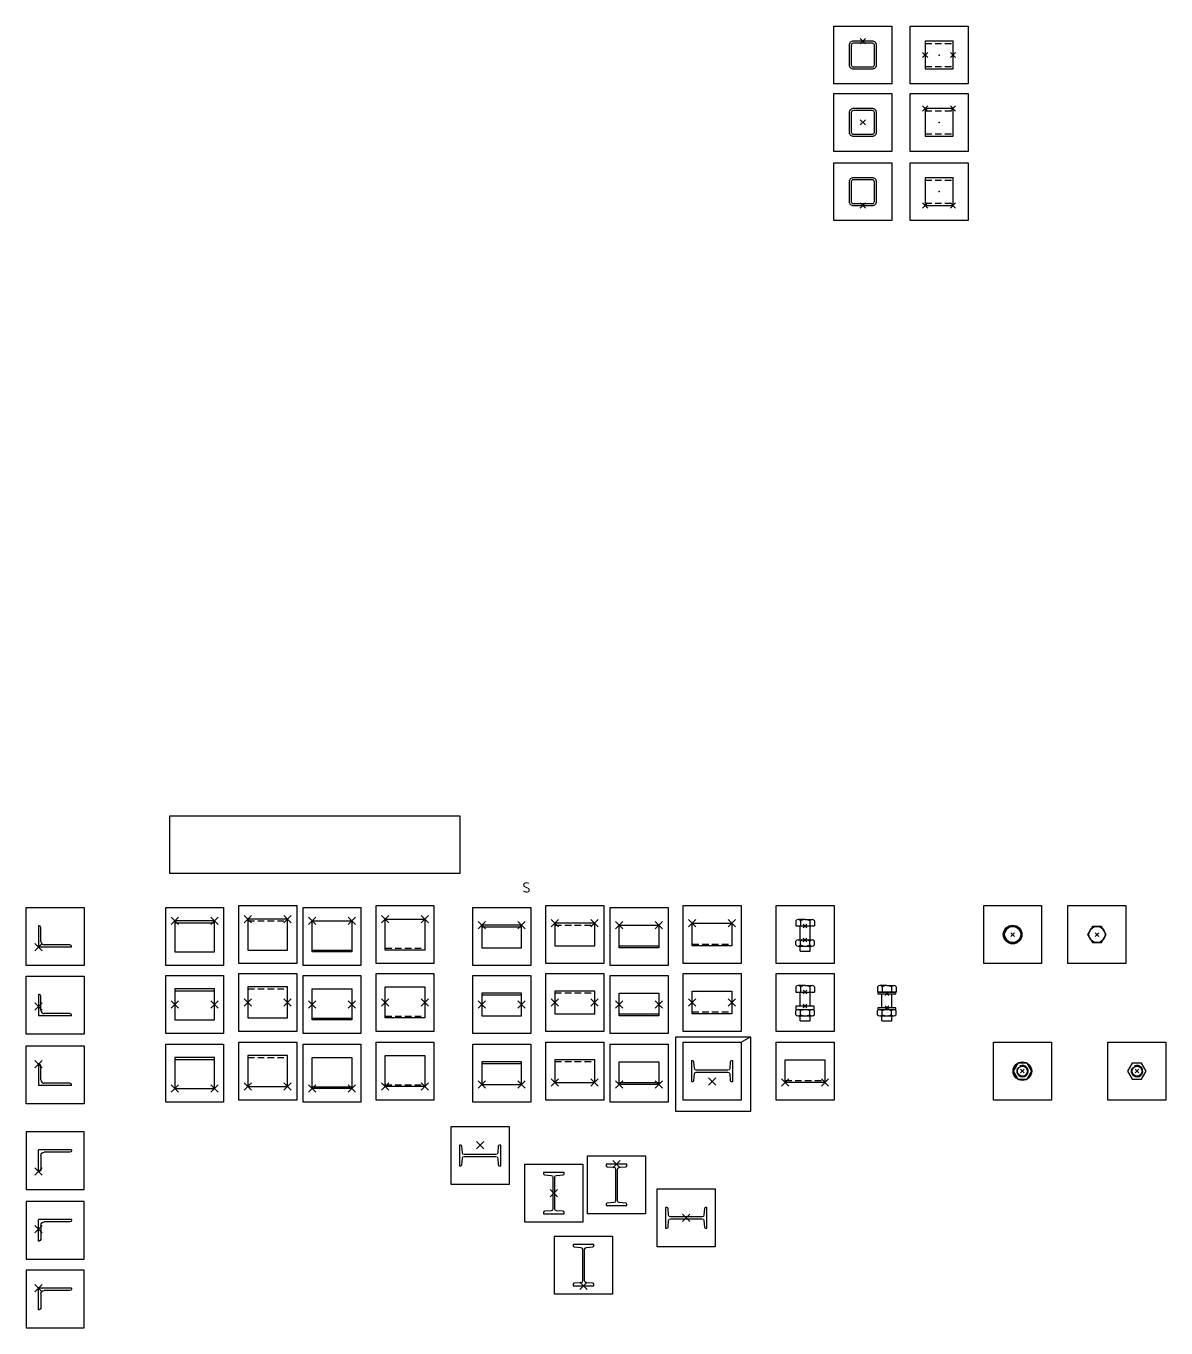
# Model space of a CAD drawing. Header units: millimetres. Extents: x -20 to 11246, y -3786 to 508.
# Drawn here: x 5553 to 8307, y -2826 to 320 of the extents above; entities that cross this region are included whole.
import ezdxf

# ---------------------------------------------------------------- set-up
doc = ezdxf.new("R2010")
doc.units = ezdxf.units.MM
doc.header["$LTSCALE"] = 5
doc.linetypes.add('HIDDEN', pattern=[9.525, 6.35, -3.175])
doc.linetypes.add('HIDDEN2', pattern=[4.7625, 3.175, -1.5875])
for name, color, linetype in [('AC-0000-BESTAAND-co-06', 1, 'Continuous'), ('AC-0300-TEKST-25', 7, 'Continuous'), ('AC-2100-STAAL-PROF-co-35', 2, 'Continuous')]:
    doc.layers.add(name, color=color, linetype=linetype)
doc.styles.get("Standard").update_dxf_attribs({"font": 'isocpeur.ttf'})

# ---------------------------------------------------------------- blocks, each defined once
blk = doc.blocks.new('*U14')
for p, q in [((58, 95), (58, 17)), ((65, 100), (65, 0)), ((0, 2), (0, 0)), ((0, 0), (65, 0)), ((48, 7), (5, 7))]:
    blk.add_line(p, q)
blk.add_lwpolyline([(65, 100), (65, 100), (63, 100), (63, 100)])
for centre, radius, start, end in [((63, 95), 5, 90, 180), ((5, 2), 5, 90, 180), ((48, 17), 10, 270, 0)]:
    blk.add_arc(centre, radius, start, end)
blk = doc.blocks.new('*U18')
at = {"color": 0, "linetype": 'ByBlock', "lineweight": -2}
blk.add_lwpolyline([(-22.5, -93.9, 0.392741), (-25, -96.6), (-25, -100), (25, -100), (25, -96.6, 0.392741), (22.5, -93.9), (6.4, -92.7, -0.392741), (2.3, -88.3), (2.3, -11.7, -0.392741), (6.4, -7.3), (22.5, -6.1, 0.392741), (25, -3.4), (25, 0), (-25, 0), (-25, -3.4, 0.392741), (-22.5, -6.1), (-6.4, -7.3, -0.392741), (-2.2, -11.7), (-2.2, -88.3, -0.392741), (-6.4, -92.7)], format="xyb", close=True, dxfattribs=at)
blk = doc.blocks.new('*U22')
at = {"transparency": 33554687}
for p, q in [((-22.5, 12.6), (-22.5, 0)), ((-22.5, 0), (22.5, 0)), ((0, 15.6), (-16.9, 15.6)), ((-11.3, 12.6), (-11.3, 0)), ((0, 15.6), (16.9, 15.6)), ((11.3, 12.6), (11.3, 0)), ((22.5, 12.6), (22.5, 0)), ((-22.5, -54.6), (-22.5, -45)), ((-16.9, -42), (16.9, -42)), ((-16.9, -57.6), (16.9, -57.6)), ((-12, -42), (12, -42)), ((-12, -69.6), (-12, -57.6)), ((-11.3, -54.6), (-11.3, -45)), ((11.3, -54.6), (11.3, -45)), ((12, -69.6), (12, -57.6)), ((22.5, -54.6), (22.5, -45)), ((-12, -69.6), (12, -69.6))]:
    blk.add_line(p, q, dxfattribs=at)
at = {"linetype": 'HIDDEN', "ltscale": 0.0125, "transparency": 33554687}
for p, q in [((-12, -34), (-12, 0)), ((12, -34), (12, 0))]:
    blk.add_line(p, q, dxfattribs=at)
at = {"transparency": 33554687}
blk.add_lwpolyline([(-22, -42), (22, -42), (22, -34), (-22, -34)], close=True, dxfattribs=at)
for centre, radius, start, end in [((-16.9, 8.8), 6.78, 33.8902, 146.1098), ((0, -7.1), 22.7, 60.1752, 119.8248), ((16.9, 8.8), 6.78, 33.8902, 146.1098), ((-16.9, -48.7), 6.78, 33.8902, 146.1098), ((-16.9, -50.8), 6.78, 213.8902, 326.1098), ((0, -64.6), 22.7, 60.1752, 119.8248), ((0, -34.9), 22.7, 240.1752, 299.8248), ((16.9, -48.7), 6.78, 33.8902, 146.1098), ((16.9, -50.8), 6.78, 213.8902, 326.1098)]:
    blk.add_arc(centre, radius, start, end, dxfattribs=at)
blk = doc.blocks.new('*U23')
at = {"transparency": 33554687}
for p, q in [((-22.5, 16.6), (-22.5, 4)), ((-22.5, 4), (22.5, 4)), ((0, 19.6), (-16.9, 19.6)), ((-16.9, 4), (16.9, 4)), ((-11.3, 16.6), (-11.3, 4)), ((0, 19.6), (16.9, 19.6)), ((11.3, 16.6), (11.3, 4)), ((22.5, 16.6), (22.5, 4)), ((-22.5, -50.6), (-22.5, -41)), ((-16.9, -53.6), (16.9, -53.6)), ((-12, -38), (12, -38)), ((-12, -65.6), (-12, -53.6)), ((-11.3, -50.6), (-11.3, -41)), ((11.3, -50.6), (11.3, -41)), ((12, -65.6), (12, -53.6)), ((22.5, -50.6), (22.5, -41)), ((-12, -65.6), (12, -65.6))]:
    blk.add_line(p, q, dxfattribs=at)
at = {"linetype": 'HIDDEN', "ltscale": 0.0125, "transparency": 33554687}
for p, q in [((-12, -34), (-12, 0)), ((12, -34), (12, 0))]:
    blk.add_line(p, q, dxfattribs=at)
at = {"transparency": 33554687}
for points in [[(-22, 0), (22, 0), (22, 4), (-22, 4)], [(-22, -38), (22, -38), (22, -34), (-22, -34)]]:
    blk.add_lwpolyline(points, close=True, dxfattribs=at)
for centre, radius, start, end in [((-16.9, 12.8), 6.78, 33.8902, 146.1098), ((0, -3.1), 22.7, 60.1752, 119.8248), ((16.9, 12.8), 6.78, 33.8902, 146.1098), ((-16.9, -44.7), 6.78, 33.8902, 146.1098), ((-16.9, -46.8), 6.78, 213.8902, 326.1098), ((0, -60.6), 22.7, 60.1752, 119.8248), ((0, -30.9), 22.7, 240.1752, 299.8248), ((16.9, -44.7), 6.78, 33.8902, 146.1098), ((16.9, -46.8), 6.78, 213.8902, 326.1098)]:
    blk.add_arc(centre, radius, start, end, dxfattribs=at)
blk = doc.blocks.new('*U24')
at = {"transparency": 33554687}
for p, q in [((-22.5, 12.6), (-22.5, 0)), ((-22.5, 0), (22.5, 0)), ((0, 15.6), (-16.9, 15.6)), ((-11.3, 12.6), (-11.3, 0)), ((0, 15.6), (16.9, 15.6)), ((11.3, 12.6), (11.3, 0)), ((22.5, 12.6), (22.5, 0)), ((-22.5, -46), (-22.5, -37)), ((-16.9, -34), (16.9, -34)), ((-16.9, -49), (16.9, -49)), ((-12, -61), (-12, -49)), ((-12, -61), (12, -61)), ((-11.3, -46), (-11.3, -37)), ((11.3, -46), (11.3, -37)), ((12, -61), (12, -49)), ((22.5, -46), (22.5, -37))]:
    blk.add_line(p, q, dxfattribs=at)
at = {"linetype": 'HIDDEN', "ltscale": 0.0125, "transparency": 33554687}
for p, q in [((-12, -34), (-12, 0)), ((12, -34), (12, 0))]:
    blk.add_line(p, q, dxfattribs=at)
at = {"transparency": 33554687}
for centre, radius, start, end in [((-16.9, 8.8), 6.78, 33.8902, 146.1098), ((0, -7.1), 22.7, 60.1752, 119.8248), ((16.9, 8.8), 6.78, 33.8902, 146.1098), ((-16.9, -40.7), 6.78, 33.8902, 146.1098), ((-16.9, -42.2), 6.78, 213.8902, 326.1098), ((0, -56.6), 22.7, 60.1752, 119.8248), ((0, -26.3), 22.7, 240.1752, 299.8248), ((16.9, -40.7), 6.78, 33.8902, 146.1098), ((16.9, -42.2), 6.78, 213.8902, 326.1098)]:
    blk.add_arc(centre, radius, start, end, dxfattribs=at)

msp = doc.modelspace()

# ---------------------------------------------------------------- linework, layer by layer
for p, q in [((5912.5, -1847), (6008.5, -1847)), ((6654.2, -1857), (6750.2, -1857)), ((6244.2, -1913), (6340.2, -1913)), ((6986, -1903), (7082, -1903)), ((5912.5, -2011.1), (6008.5, -2011.1)), ((6654.2, -2021.1), (6750.2, -2021.1)), ((6986, -2067.1), (7082, -2067.1)), ((6244.2, -2077.1), (6340.2, -2077.1)), ((5912.5, -2177.1), (6008.5, -2177.1)), ((6654.2, -2187.1), (6750.2, -2187.1)), ((6986, -2233.1), (7082, -2233.1)), ((6244.2, -2243.1), (6340.2, -2243.1))]:
    msp.add_line(p, q)
at = {"color": 1, "linetype": 'HIDDEN2'}
for p, q in [((6088.9, -1842.3), (6184.9, -1842.3)), ((6830.7, -1852.3), (6926.7, -1852.3)), ((6420.6, -1908.3), (6516.6, -1908.3)), ((7162.4, -1898.3), (7258.4, -1898.3)), ((6088.9, -2006.4), (6184.9, -2006.4)), ((6830.7, -2016.4), (6926.7, -2016.4)), ((6420.6, -2072.4), (6516.6, -2072.4)), ((7162.4, -2062.4), (7258.4, -2062.4)), ((6088.9, -2172.4), (6184.9, -2172.4)), ((6830.7, -2182.4), (6926.7, -2182.4)), ((7387, -2228.4), (7483, -2228.4)), ((6420.6, -2238.4), (6516.6, -2238.4))]:
    msp.add_line(p, q, dxfattribs=at)
for points in [[(7504.5, 320.1), (7644.5, 320.1), (7644.5, 180.1), (7504.5, 180.1), (7504.5, 320.1)], [(7688.7, 320.1), (7828.7, 320.1), (7828.7, 180.1), (7688.7, 180.1), (7688.7, 320.1)], [(7504.5, 157.3), (7644.5, 157.3), (7644.5, 17.3), (7504.5, 17.3), (7504.5, 157.3)], [(7688.7, 157.3), (7828.7, 157.3), (7828.7, 17.3), (7688.7, 17.3), (7688.7, 157.3)], [(7504.5, -10.1), (7644.5, -10.1), (7644.5, -150.1), (7504.5, -150.1), (7504.5, -10.1)], [(7688.7, -10.1), (7828.7, -10.1), (7828.7, -150.1), (7688.7, -150.1), (7688.7, -10.1)], [(5693.2, -1810), (5693.2, -1950), (5553.2, -1950), (5553.2, -1810), (5693.2, -1810)], [(5890.5, -1810), (6030.5, -1810), (6030.5, -1950), (5890.5, -1950), (5890.5, -1810)], [(6066.9, -1805.3), (6206.9, -1805.3), (6206.9, -1945.3), (6066.9, -1945.3), (6066.9, -1805.3)], [(6222.2, -1810), (6362.2, -1810), (6362.2, -1950), (6222.2, -1950), (6222.2, -1810)], [(6398.6, -1805.3), (6538.6, -1805.3), (6538.6, -1945.3), (6398.6, -1945.3), (6398.6, -1805.3)], [(6632.2, -1810), (6772.2, -1810), (6772.2, -1950), (6632.2, -1950), (6632.2, -1810)], [(6808.7, -1805.3), (6948.7, -1805.3), (6948.7, -1945.3), (6808.7, -1945.3), (6808.7, -1805.3)], [(6964, -1810), (7104, -1810), (7104, -1950), (6964, -1950), (6964, -1810)], [(7140.4, -1805.3), (7280.4, -1805.3), (7280.4, -1945.3), (7140.4, -1945.3), (7140.4, -1805.3)], [(5693.2, -1976), (5693.2, -2116), (5553.2, -2116), (5553.2, -1976), (5693.2, -1976)], [(5890.5, -1974.1), (6030.5, -1974.1), (6030.5, -2114.1), (5890.5, -2114.1), (5890.5, -1974.1)], [(6066.9, -1969.4), (6206.9, -1969.4), (6206.9, -2109.4), (6066.9, -2109.4), (6066.9, -1969.4)], [(6222.2, -1974.1), (6362.2, -1974.1), (6362.2, -2114.1), (6222.2, -2114.1), (6222.2, -1974.1)], [(6398.6, -1969.4), (6538.6, -1969.4), (6538.6, -2109.4), (6398.6, -2109.4), (6398.6, -1969.4)], [(6632.2, -1974.1), (6772.2, -1974.1), (6772.2, -2114.1), (6632.2, -2114.1), (6632.2, -1974.1)], [(6808.7, -1969.4), (6948.7, -1969.4), (6948.7, -2109.4), (6808.7, -2109.4), (6808.7, -1969.4)], [(6964, -1974.1), (7104, -1974.1), (7104, -2114.1), (6964, -2114.1), (6964, -1974.1)], [(7140.4, -1969.4), (7280.4, -1969.4), (7280.4, -2109.4), (7140.4, -2109.4), (7140.4, -1969.4)], [(6066.9, -2135.4), (6206.9, -2135.4), (6206.9, -2275.4), (6066.9, -2275.4), (6066.9, -2135.4)], [(6398.6, -2135.4), (6538.6, -2135.4), (6538.6, -2275.4), (6398.6, -2275.4), (6398.6, -2135.4)], [(6808.7, -2135.4), (6948.7, -2135.4), (6948.7, -2275.4), (6808.7, -2275.4), (6808.7, -2135.4)], [(7140.4, -2135.4), (7280.4, -2135.4), (7280.4, -2275.4), (7140.4, -2275.4), (7140.4, -2135.4)], [(7365, -2135.4), (7505, -2135.4), (7505, -2275.4), (7365, -2275.4), (7365, -2135.4)], [(5693.2, -2144.3), (5693.2, -2284.3), (5553.2, -2284.3), (5553.2, -2144.3), (5693.2, -2144.3)], [(5890.5, -2140.1), (6030.5, -2140.1), (6030.5, -2280.1), (5890.5, -2280.1), (5890.5, -2140.1)], [(6222.2, -2140.1), (6362.2, -2140.1), (6362.2, -2280.1), (6222.2, -2280.1), (6222.2, -2140.1)], [(6632.2, -2140.1), (6772.2, -2140.1), (6772.2, -2280.1), (6632.2, -2280.1), (6632.2, -2140.1)], [(6964, -2140.1), (7104, -2140.1), (7104, -2280.1), (6964, -2280.1), (6964, -2140.1)], [(5693.2, -2491.8), (5693.2, -2351.8), (5553.2, -2351.8), (5553.2, -2491.8), (5693.2, -2491.8)], [(6579.9, -2339.3), (6719.9, -2339.3), (6719.9, -2479.3), (6579.9, -2479.3), (6579.9, -2339.3)], [(6909.6, -2410.4), (7049.6, -2410.4), (7049.6, -2550.4), (6909.6, -2550.4), (6909.6, -2410.4)], [(6757.9, -2430.1), (6897.9, -2430.1), (6897.9, -2570.1), (6757.9, -2570.1), (6757.9, -2430.1)], [(7077.9, -2489.8), (7217.9, -2489.8), (7217.9, -2629.8), (7077.9, -2629.8), (7077.9, -2489.8)], [(5693.2, -2660.1), (5693.2, -2520.1), (5553.2, -2520.1), (5553.2, -2660.1), (5693.2, -2660.1)], [(6829.9, -2604.2), (6969.9, -2604.2), (6969.9, -2744.2), (6829.9, -2744.2), (6829.9, -2604.2)], [(5693.2, -2826.1), (5693.2, -2686.1), (5553.2, -2686.1), (5553.2, -2826.1), (5693.2, -2826.1)]]:
    msp.add_lwpolyline(points)
for points in [[(7607.5, 226.5), (7607.5, 273.7, 0.414214), (7597.5, 283.7), (7551.5, 283.7, 0.414214), (7541.5, 273.7), (7541.5, 226.5, 0.414214), (7551.5, 216.5), (7597.5, 216.5, 0.414214)], [(7602.5, 226.5), (7602.5, 273.7, 0.414214), (7597.5, 278.7), (7551.5, 278.7, 0.414214), (7546.5, 273.7), (7546.5, 226.5, 0.414214), (7551.5, 221.5), (7597.5, 221.5, 0.414214)], [(7607.5, 63.7), (7607.5, 110.9, 0.414214), (7597.5, 120.9), (7551.5, 120.9, 0.414214), (7541.5, 110.9), (7541.5, 63.7, 0.414214), (7551.5, 53.7), (7597.5, 53.7, 0.414214)], [(7602.5, 63.7), (7602.5, 110.9, 0.414214), (7597.5, 115.9), (7551.5, 115.9, 0.414214), (7546.5, 110.9), (7546.5, 63.7, 0.414214), (7551.5, 58.7), (7597.5, 58.7, 0.414214)], [(7607.5, -103.7), (7607.5, -56.5, 0.414214), (7597.5, -46.5), (7551.5, -46.5, 0.414214), (7541.5, -56.5), (7541.5, -103.7, 0.414214), (7551.5, -113.7), (7597.5, -113.7, 0.414214)], [(7602.5, -103.7), (7602.5, -56.5, 0.414214), (7597.5, -51.5), (7551.5, -51.5, 0.414214), (7546.5, -56.5), (7546.5, -103.7, 0.414214), (7551.5, -108.7), (7597.5, -108.7, 0.414214)]]:
    msp.add_lwpolyline(points, format="xyb", close=True)
at = {"color": 1}
for points in [[(7568.3, 289.9), (7580.6, 277.5)], [(7580.6, 289.9), (7568.3, 277.5)], [(7718.9, 256.3), (7731.3, 243.9)], [(7731.3, 256.3), (7718.9, 243.9)], [(7786.1, 256.3), (7798.5, 243.9)], [(7798.5, 256.3), (7786.1, 243.9)], [(7718.9, 127.1), (7731.3, 114.7)], [(7731.3, 127.1), (7718.9, 114.7)], [(7786.1, 127.1), (7798.5, 114.7)], [(7798.5, 127.1), (7786.1, 114.7)], [(7568.3, 93.5), (7580.6, 81.1)], [(7580.6, 93.5), (7568.3, 81.1)], [(7568.3, -107.5), (7580.6, -119.8)], [(7580.6, -107.5), (7568.3, -119.8)], [(7718.9, -107.5), (7731.3, -119.8)], [(7731.3, -107.5), (7718.9, -119.8)], [(7786.1, -107.5), (7798.5, -119.8)], [(7798.5, -107.5), (7786.1, -119.8)], [(5921.3, -1833.7), (5903.6, -1851.4)], [(5921.3, -1851.4), (5903.6, -1833.7)], [(6017.3, -1833.7), (5999.6, -1851.4)], [(6017.3, -1851.4), (5999.6, -1833.7)], [(6097.7, -1829), (6080.1, -1846.7)], [(6097.7, -1846.7), (6080.1, -1829)], [(6193.7, -1829), (6176.1, -1846.7)], [(6193.7, -1846.7), (6176.1, -1829)], [(6253, -1851.4), (6235.4, -1833.7)], [(6253, -1833.7), (6235.4, -1851.4)], [(6349, -1851.4), (6331.4, -1833.7)], [(6349, -1833.7), (6331.4, -1851.4)], [(6429.5, -1846.7), (6411.8, -1829)], [(6429.5, -1829), (6411.8, -1846.7)], [(6525.5, -1846.7), (6507.8, -1829)], [(6525.5, -1829), (6507.8, -1846.7)], [(6663.1, -1843.7), (6645.4, -1861.4)], [(6663.1, -1861.4), (6645.4, -1843.7)], [(6759.1, -1843.7), (6741.4, -1861.4)], [(6759.1, -1861.4), (6741.4, -1843.7)], [(6839.5, -1839), (6821.8, -1856.7)], [(6839.5, -1856.7), (6821.8, -1839)], [(6935.5, -1839), (6917.8, -1856.7)], [(6935.5, -1856.7), (6917.8, -1839)], [(6994.8, -1861.4), (6977.1, -1843.7)], [(6994.8, -1843.7), (6977.1, -1861.4)], [(7090.8, -1861.4), (7073.1, -1843.7)], [(7090.8, -1843.7), (7073.1, -1861.4)], [(7171.2, -1856.7), (7153.5, -1839)], [(7171.2, -1839), (7153.5, -1856.7)], [(7267.2, -1856.7), (7249.5, -1839)], [(7267.2, -1839), (7249.5, -1856.7)], [(5574.4, -1914.9), (5592.1, -1897.2)], [(5574.4, -1897.2), (5592.1, -1914.9)], [(5574.4, -2057.8), (5592.1, -2040.1)], [(5574.4, -2040.1), (5592.1, -2057.8)], [(5921.3, -2035.2), (5903.6, -2052.9)], [(5921.3, -2052.9), (5903.6, -2035.2)], [(6017.3, -2035.2), (5999.6, -2052.9)], [(6017.3, -2052.9), (5999.6, -2035.2)], [(6097.7, -2030.5), (6080.1, -2048.2)], [(6097.7, -2048.2), (6080.1, -2030.5)], [(6193.7, -2030.5), (6176.1, -2048.2)], [(6193.7, -2048.2), (6176.1, -2030.5)], [(6253, -2052.9), (6235.4, -2035.2)], [(6253, -2035.2), (6235.4, -2052.9)], [(6349, -2052.9), (6331.4, -2035.2)], [(6349, -2035.2), (6331.4, -2052.9)], [(6429.5, -2048.2), (6411.8, -2030.5)], [(6429.5, -2030.5), (6411.8, -2048.2)], [(6525.5, -2048.2), (6507.8, -2030.5)], [(6525.5, -2030.5), (6507.8, -2048.2)], [(6663.1, -2035.2), (6645.4, -2052.9)], [(6663.1, -2052.9), (6645.4, -2035.2)], [(6759.1, -2035.2), (6741.4, -2052.9)], [(6759.1, -2052.9), (6741.4, -2035.2)], [(6839.5, -2030.5), (6821.8, -2048.2)], [(6839.5, -2048.2), (6821.8, -2030.5)], [(6935.5, -2030.5), (6917.8, -2048.2)], [(6935.5, -2048.2), (6917.8, -2030.5)], [(6994.8, -2052.9), (6977.1, -2035.2)], [(6994.8, -2035.2), (6977.1, -2052.9)], [(7090.8, -2052.9), (7073.1, -2035.2)], [(7090.8, -2035.2), (7073.1, -2052.9)], [(7171.2, -2048.2), (7153.5, -2030.5)], [(7171.2, -2030.5), (7153.5, -2048.2)], [(7267.2, -2048.2), (7249.5, -2030.5)], [(7267.2, -2030.5), (7249.5, -2048.2)], [(5574.4, -2197.1), (5592.1, -2179.5)], [(5574.4, -2179.5), (5592.1, -2197.1)], [(6663.1, -2228.7), (6645.4, -2246.4)], [(6663.1, -2246.4), (6645.4, -2228.7)], [(6759.1, -2228.7), (6741.4, -2246.4)], [(6759.1, -2246.4), (6741.4, -2228.7)], [(6839.5, -2224), (6821.8, -2241.7)], [(6839.5, -2241.7), (6821.8, -2224)], [(6935.5, -2224), (6917.8, -2241.7)], [(6935.5, -2241.7), (6917.8, -2224)], [(6994.8, -2246.4), (6977.1, -2228.7)], [(6994.8, -2228.7), (6977.1, -2246.4)], [(7090.8, -2246.4), (7073.1, -2228.7)], [(7090.8, -2228.7), (7073.1, -2246.4)], [(7201.5, -2221.5), (7219.2, -2239.2)], [(7219.2, -2221.5), (7201.5, -2239.2)], [(7395.9, -2241.7), (7378.2, -2224)], [(7395.9, -2224), (7378.2, -2241.7)], [(7491.9, -2241.7), (7474.2, -2224)], [(7491.9, -2224), (7474.2, -2241.7)], [(5921.3, -2238.7), (5903.6, -2256.4)], [(5921.3, -2256.4), (5903.6, -2238.7)], [(6017.3, -2238.7), (5999.6, -2256.4)], [(6017.3, -2256.4), (5999.6, -2238.7)], [(6097.7, -2234), (6080.1, -2251.7)], [(6097.7, -2251.7), (6080.1, -2234)], [(6193.7, -2234), (6176.1, -2251.7)], [(6193.7, -2251.7), (6176.1, -2234)], [(6253, -2256.4), (6235.4, -2238.7)], [(6253, -2238.7), (6235.4, -2256.4)], [(6349, -2256.4), (6331.4, -2238.7)], [(6349, -2238.7), (6331.4, -2256.4)], [(6429.5, -2251.7), (6411.8, -2234)], [(6429.5, -2234), (6411.8, -2251.7)], [(6525.5, -2251.7), (6507.8, -2234)], [(6525.5, -2234), (6507.8, -2251.7)], [(6641.1, -2375.5), (6658.8, -2393.2)], [(6658.8, -2375.5), (6641.1, -2393.2)], [(6970.8, -2421.5), (6988.5, -2439.2)], [(6988.5, -2421.5), (6970.8, -2439.2)], [(5574.4, -2439), (5592.1, -2456.6)], [(5574.4, -2456.6), (5592.1, -2439)], [(6819, -2491.3), (6836.7, -2509)], [(6836.7, -2491.3), (6819, -2509)], [(5574.4, -2578.3), (5592.1, -2596)], [(5574.4, -2596), (5592.1, -2578.3)], [(7139, -2551), (7156.7, -2568.7)], [(7156.7, -2551), (7139, -2568.7)], [(5574.4, -2721.2), (5592.1, -2738.9)], [(5574.4, -2738.9), (5592.1, -2721.2)], [(6891.1, -2715.3), (6908.8, -2733)], [(6908.8, -2715.3), (6891.1, -2733)]]:
    msp.add_lwpolyline(points, dxfattribs=at)
for points in [[(7725.1, 216.5), (7792.3, 216.5), (7792.3, 283.7), (7725.1, 283.7)], [(7725.1, 53.7), (7792.3, 53.7), (7792.3, 120.9), (7725.1, 120.9)], [(7725.1, -113.7), (7792.3, -113.7), (7792.3, -46.5), (7725.1, -46.5)], [(5912.5, -1917.5), (6008.5, -1917.5), (6008.5, -1842.5), (5912.5, -1842.5)], [(6088.9, -1912.8), (6184.9, -1912.8), (6184.9, -1837.8), (6088.9, -1837.8)], [(6244.2, -1842.5), (6340.2, -1842.5), (6340.2, -1917.5), (6244.2, -1917.5)], [(6420.6, -1837.8), (6516.6, -1837.8), (6516.6, -1912.8), (6420.6, -1912.8)], [(6654.2, -1907.5), (6750.2, -1907.5), (6750.2, -1852.5), (6654.2, -1852.5)], [(6830.7, -1902.8), (6926.7, -1902.8), (6926.7, -1847.8), (6830.7, -1847.8)], [(6986, -1852.5), (7082, -1852.5), (7082, -1907.5), (6986, -1907.5)], [(7162.4, -1847.8), (7258.4, -1847.8), (7258.4, -1902.8), (7162.4, -1902.8)], [(5912.5, -2081.6), (6008.5, -2081.6), (6008.5, -2006.6), (5912.5, -2006.6)], [(6088.9, -2076.9), (6184.9, -2076.9), (6184.9, -2001.9), (6088.9, -2001.9)], [(6244.2, -2006.6), (6340.2, -2006.6), (6340.2, -2081.6), (6244.2, -2081.6)], [(6420.6, -2001.9), (6516.6, -2001.9), (6516.6, -2076.9), (6420.6, -2076.9)], [(6830.7, -2066.9), (6926.7, -2066.9), (6926.7, -2011.9), (6830.7, -2011.9)], [(7162.4, -2011.9), (7258.4, -2011.9), (7258.4, -2066.9), (7162.4, -2066.9)], [(6654.2, -2071.6), (6750.2, -2071.6), (6750.2, -2016.6), (6654.2, -2016.6)], [(6986, -2016.6), (7082, -2016.6), (7082, -2071.6), (6986, -2071.6)], [(6088.9, -2242.9), (6184.9, -2242.9), (6184.9, -2167.9), (6088.9, -2167.9)], [(6420.6, -2167.9), (6516.6, -2167.9), (6516.6, -2242.9), (6420.6, -2242.9)], [(5912.5, -2247.6), (6008.5, -2247.6), (6008.5, -2172.6), (5912.5, -2172.6)], [(6244.2, -2172.6), (6340.2, -2172.6), (6340.2, -2247.6), (6244.2, -2247.6)], [(6654.2, -2237.6), (6750.2, -2237.6), (6750.2, -2182.6), (6654.2, -2182.6)], [(6830.7, -2232.9), (6926.7, -2232.9), (6926.7, -2177.9), (6830.7, -2177.9)], [(6986, -2182.6), (7082, -2182.6), (7082, -2237.6), (6986, -2237.6)], [(7387, -2177.9), (7483, -2177.9), (7483, -2232.9), (7387, -2232.9)]]:
    msp.add_lwpolyline(points, close=True)
at = {"color": 1, "linetype": 'HIDDEN2'}
for points in [[(7725.1, 278.1), (7792.3, 278.1)], [(7725.1, 222.1), (7792.3, 222.1)], [(7725.1, 115.3), (7792.3, 115.3)], [(7725.1, 59.3), (7792.3, 59.3)], [(7725.1, -52.1), (7792.3, -52.1)], [(7725.1, -108.1), (7792.3, -108.1)]]:
    msp.add_lwpolyline(points, dxfattribs=at)
at = {"transparency": 33554687}
for points in [[(7365, -1805.3), (7505, -1805.3), (7505, -1945.3), (7365, -1945.3), (7365, -1805.3)], [(7866.4, -1805.3), (8006.4, -1805.3), (8006.4, -1945.3), (7866.4, -1945.3), (7866.4, -1805.3)], [(8070, -1805.3), (8210, -1805.3), (8210, -1945.3), (8070, -1945.3), (8070, -1805.3)], [(7365, -1969.4), (7505, -1969.4), (7505, -2109.4), (7365, -2109.4), (7365, -1969.4)], [(7889.9, -2135.4), (8029.9, -2135.4), (8029.9, -2275.4), (7889.9, -2275.4), (7889.9, -2135.4)], [(8166.6, -2135.4), (8306.6, -2135.4), (8306.6, -2275.4), (8166.6, -2275.4), (8166.6, -2135.4)]]:
    msp.add_lwpolyline(points, dxfattribs=at)
at = {"color": 1, "transparency": 33554687}
for points in [[(7439.5, -1858.8), (7430.6, -1850)], [(7439.5, -1850), (7430.6, -1858.8)], [(7439.5, -1892.7), (7430.6, -1883.9)], [(7439.5, -1883.9), (7430.6, -1892.7)], [(7940.8, -1879.8), (7932, -1870.9)], [(7940.8, -1870.9), (7932, -1879.8)], [(8144.5, -1879.8), (8135.6, -1870.9)], [(8144.5, -1870.9), (8135.6, -1879.8)], [(7439.5, -2018.8), (7430.6, -2010)], [(7439.5, -2010), (7430.6, -2018.8)], [(7439.5, -2052.8), (7430.6, -2043.9)], [(7439.5, -2043.9), (7430.6, -2052.8)], [(7636.9, -2022.8), (7628.1, -2014)], [(7636.9, -2014), (7628.1, -2022.8)], [(7636.9, -2056.8), (7628.1, -2047.9)], [(7636.9, -2047.9), (7628.1, -2056.8)], [(7964.4, -2209.7), (7955.6, -2200.8)], [(7964.4, -2200.8), (7955.6, -2209.7)], [(8241.1, -2209.7), (8232.3, -2200.8)], [(8241.1, -2200.8), (8232.3, -2209.7)]]:
    msp.add_lwpolyline(points, dxfattribs=at)
at = {"transparency": 33554687, "flags": 128}
for points in [[(7913.9, -1875.3), (7925.1, -1894.9), (7947.7, -1894.9), (7958.9, -1875.3), (7947.7, -1855.8), (7925.1, -1855.8)], [(8117.5, -1875.3), (8128.8, -1894.9), (8151.3, -1894.9), (8162.6, -1875.3), (8151.3, -1855.8), (8128.8, -1855.8)], [(7937.4, -2205.4), (7948.6, -2224.9), (7971.1, -2224.9), (7982.4, -2205.4), (7971.1, -2185.8), (7948.6, -2185.8)], [(8214.1, -2205.4), (8225.3, -2224.9), (8247.9, -2224.9), (8259.1, -2205.4), (8247.9, -2185.8), (8225.3, -2185.8)]]:
    msp.add_lwpolyline(points, close=True, dxfattribs=at)
at = {"transparency": 33554687}
for centre, radius in [((7936.3, -1875.4), 22.5), ((7936.4, -1875.3), 19.5), ((8140, -1875.3), 19.5), ((7959.9, -2205.4), 22.5), ((7959.9, -2205.4), 12), ((8236.6, -2205.4), 12)]:
    msp.add_circle(centre, radius, dxfattribs=at)
for centre in [(7959.9, -2205.4), (8236.6, -2205.4)]:
    msp.add_arc(centre, 14, 148.3998, 115.1967, dxfattribs=at)
at = {"lineweight": 0}
for p in [(7574.5, 283.7), (7574.5, 283.7), (7725.1, 283.7), (7725.1, 283.7), (7792.3, 283.7), (7792.3, 283.7), (7725.1, 120.9), (7725.1, 120.9), (7792.3, 120.9), (7792.3, 120.9), (7574.5, 87.3), (7574.5, 87.3), (7725.1, -46.5), (7725.1, -46.5), (7792.3, -46.5), (7792.3, -46.5), (7574.5, -113.7), (7574.5, -113.7), (7210.4, -2230.4), (6649.9, -2384.3), (6979.6, -2430.4), (6827.9, -2500.1), (7147.9, -2559.8), (6899.9, -2724.2)]:
    msp.add_point(p, dxfattribs=at)
for p in [(7758.7, 250.1), (7758.7, 87.3), (7758.7, -80.1)]:
    msp.add_point(p)
at = {"layer": 'AC-0000-BESTAAND-co-06', "transparency": 33554687}
msp.add_lwpolyline([(5900.9, -1588.1), (6600.9, -1588.1), (6600.9, -1728.1), (5900.9, -1728.1)], close=True, dxfattribs=at)
at = {"layer": 'AC-2100-STAAL-PROF-co-35'}
msp.add_line((7280.4, -2135.4), (7303.5, -2122.9), dxfattribs=at)
msp.add_lwpolyline([(7122.7, -2122.9), (7303.5, -2122.9), (7303.5, -2302.9), (7122.7, -2302.9)], close=True, dxfattribs=at)

# ---------------------------------------------------------------- block references
at = {"rotation": 270}
for p, xscale, yscale, zscale in [((5583.2, -1854), 0.7999999999992724, 0.7999999999992724, 0.7999999999992724), ((5583.2, -2020), 0.7999999999992724, 0.7999999999992724, 0.7999999999992724), ((5583.2, -2188.3), 0.7999999999992724, 0.7999999999992724, 0.7999999999992724), ((5583.2, -2447.8), -0.7999999999992724, 0.8000000000001819, 0.8), ((5583.2, -2616.1), -0.7999999999992724, 0.8000000000001819, 0.8), ((5583.2, -2782.1), -0.7999999999992724, 0.8000000000001819, 0.8)]:
    msp.add_blockref('*U14', p, dxfattribs=dict(at, xscale=xscale, yscale=yscale, zscale=zscale))
at = {"transparency": 33554687}
for name, p in [('*U24', (7435, -1854.4)), ('*U22', (7435, -2014.4)), ('*U23', (7632.5, -2018.4))]:
    msp.add_blockref(name, p, dxfattribs=at)
at = {"rotation": 270}
for p in [(7260.4, -2205.4), (6699.9, -2409.3), (7197.9, -2559.8)]:
    msp.add_blockref('*U18', p, dxfattribs=at)
for p in [(6827.9, -2450.1), (6979.6, -2430.4), (6899.9, -2624.2)]:
    msp.add_blockref('*U18', p)

# ---------------------------------------------------------------- texts
at = {"layer": 'AC-0300-TEKST-25', "insert": (6752, -1749), "char_height": 25, "width": 900, "attachment_point": 1}
msp.add_mtext('S', dxfattribs=at)

doc.saveas('drawing.dxf')
